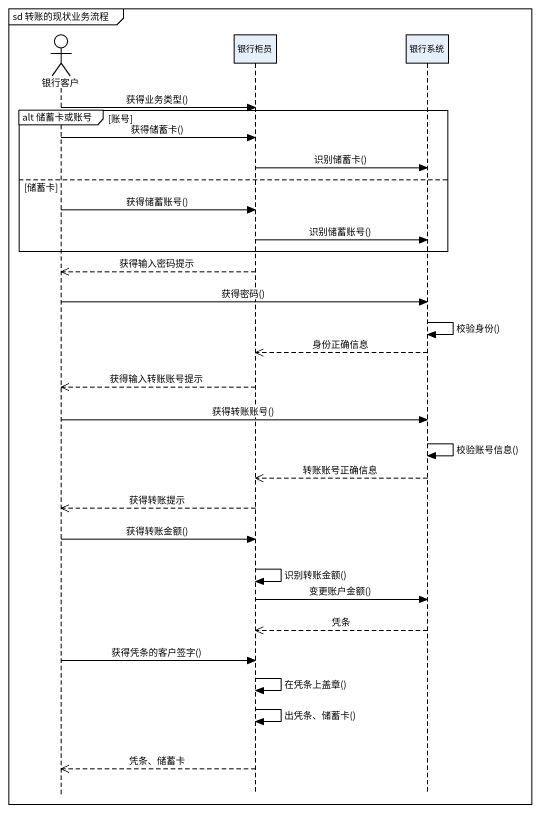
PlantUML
@startuml
mainframe sd 转账的现状业务流程
hide footbox
actor 银行客户
participant 银行柜员
participant 银行系统

银行客户 -> 银行柜员 : 获得业务类型()
group alt 储蓄卡或账号 [账号]
  银行客户 -> 银行柜员 : 获得储蓄卡()
  银行柜员 -> 银行系统 : 识别储蓄卡()
else 储蓄卡
  银行客户 -> 银行柜员 : 获得储蓄账号()
  银行柜员 -> 银行系统 : 识别储蓄账号()
end
银行柜员 -->> 银行客户 : 获得输入密码提示
银行客户 -> 银行系统 : 获得密码()
银行系统 -> 银行系统 : 校验身份()
银行系统 -->> 银行柜员 : 身份正确信息
银行柜员 -->> 银行客户 : 获得输入转账账号提示
银行客户 -> 银行系统 : 获得转账账号()
银行系统 -> 银行系统 : 校验账号信息()
银行系统 -->> 银行柜员 : 转账账号正确信息
银行柜员 -->> 银行客户 : 获得转账提示
银行客户 -> 银行柜员 : 获得转账金额()
银行柜员 -> 银行柜员 : 识别转账金额()
银行柜员 -> 银行系统 : 变更账户金额()
银行系统 -->> 银行柜员 : 凭条
银行客户 -> 银行柜员 : 获得凭条的客户签字()
银行柜员 -> 银行柜员 : 在凭条上盖章()
银行柜员 -> 银行柜员 : 出凭条、储蓄卡()
银行柜员 -->> 银行客户 : 凭条、储蓄卡
@enduml
